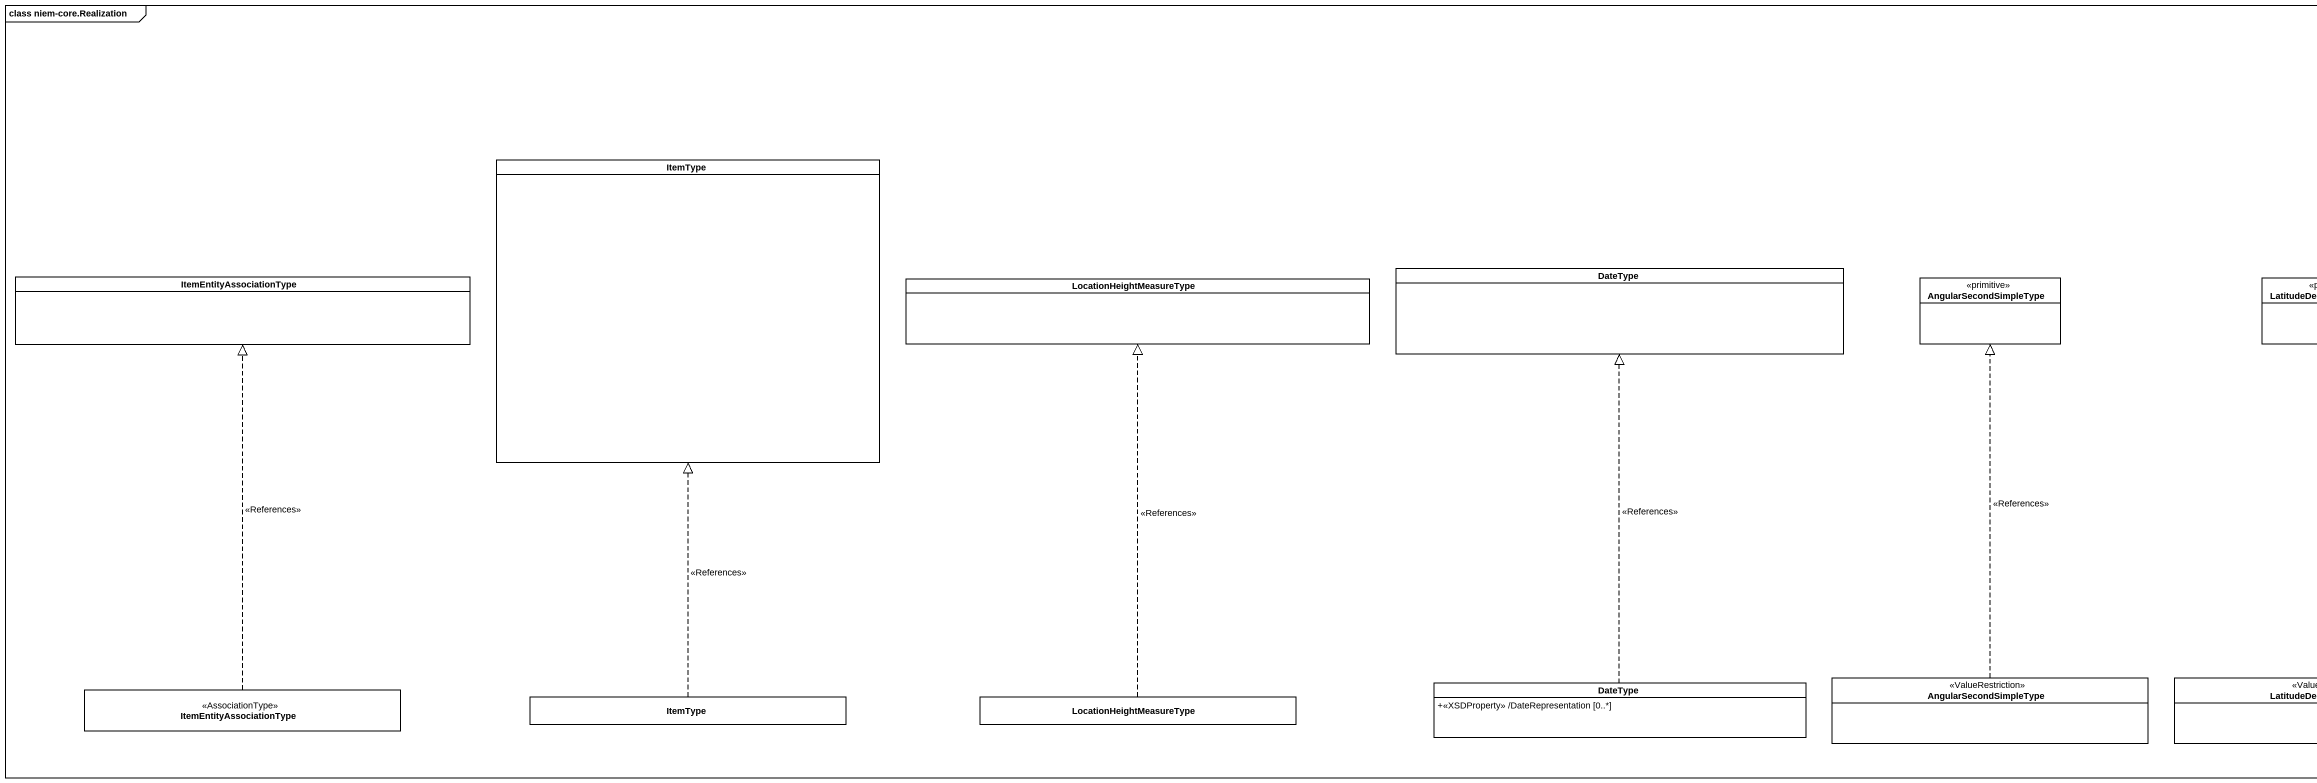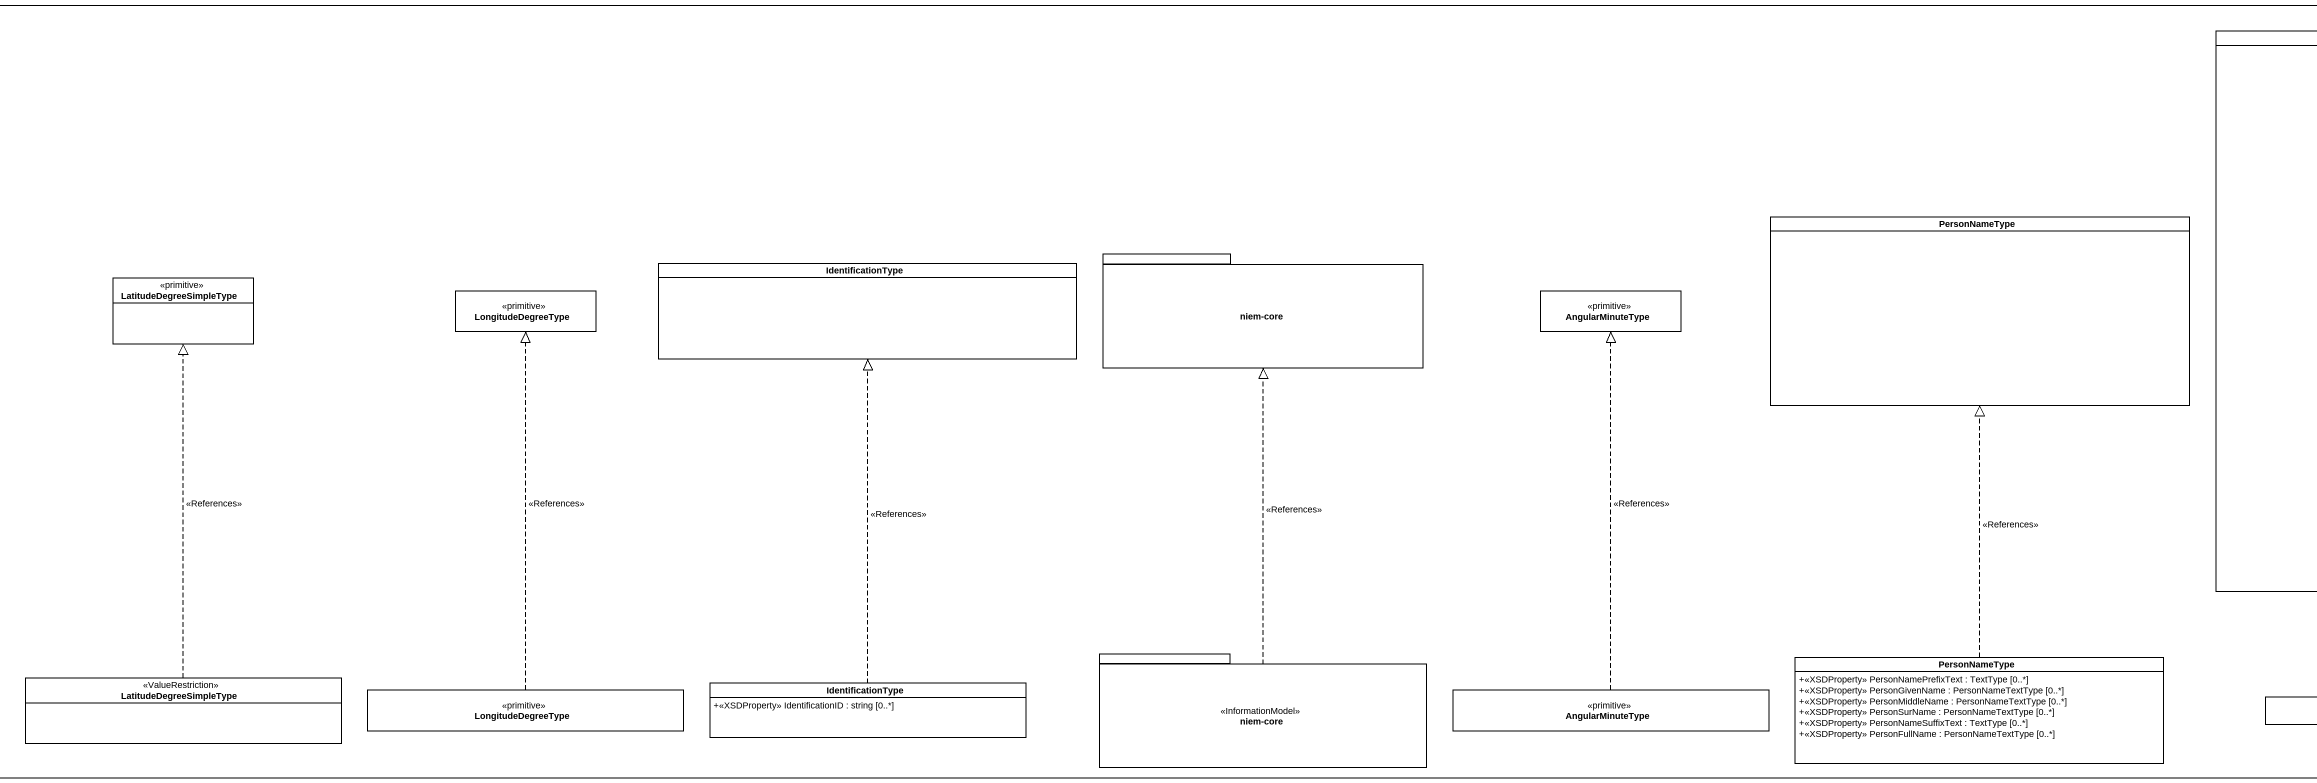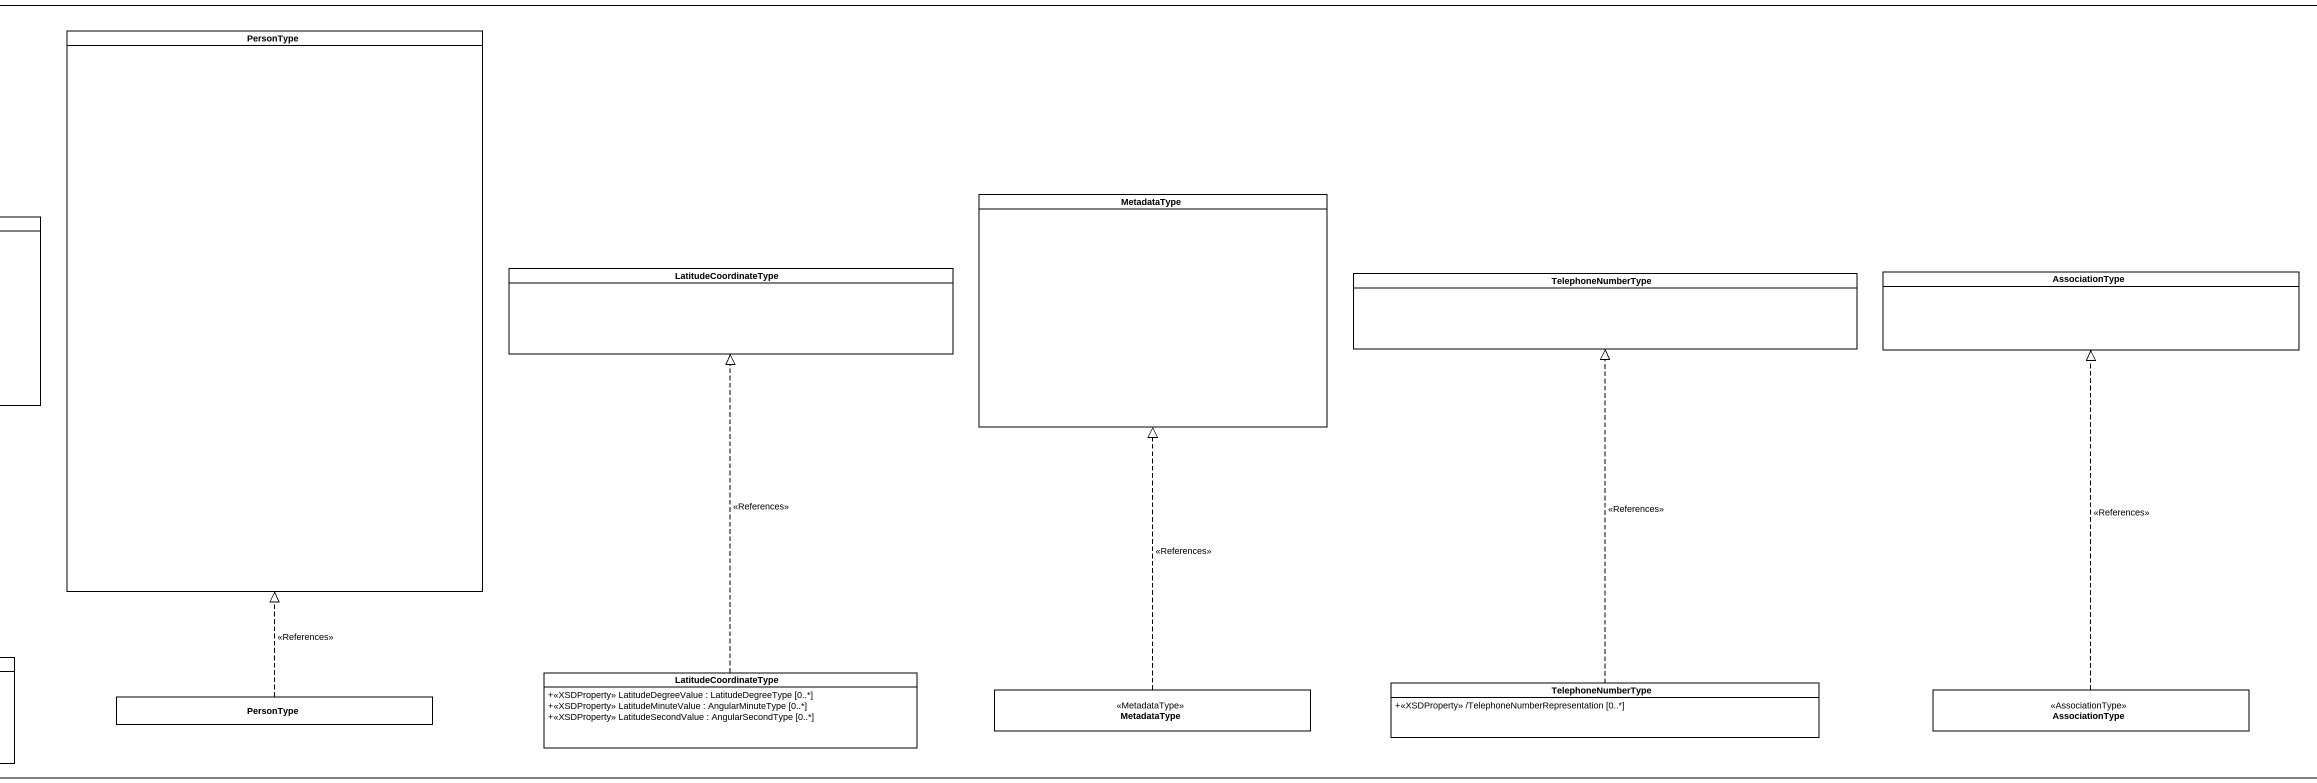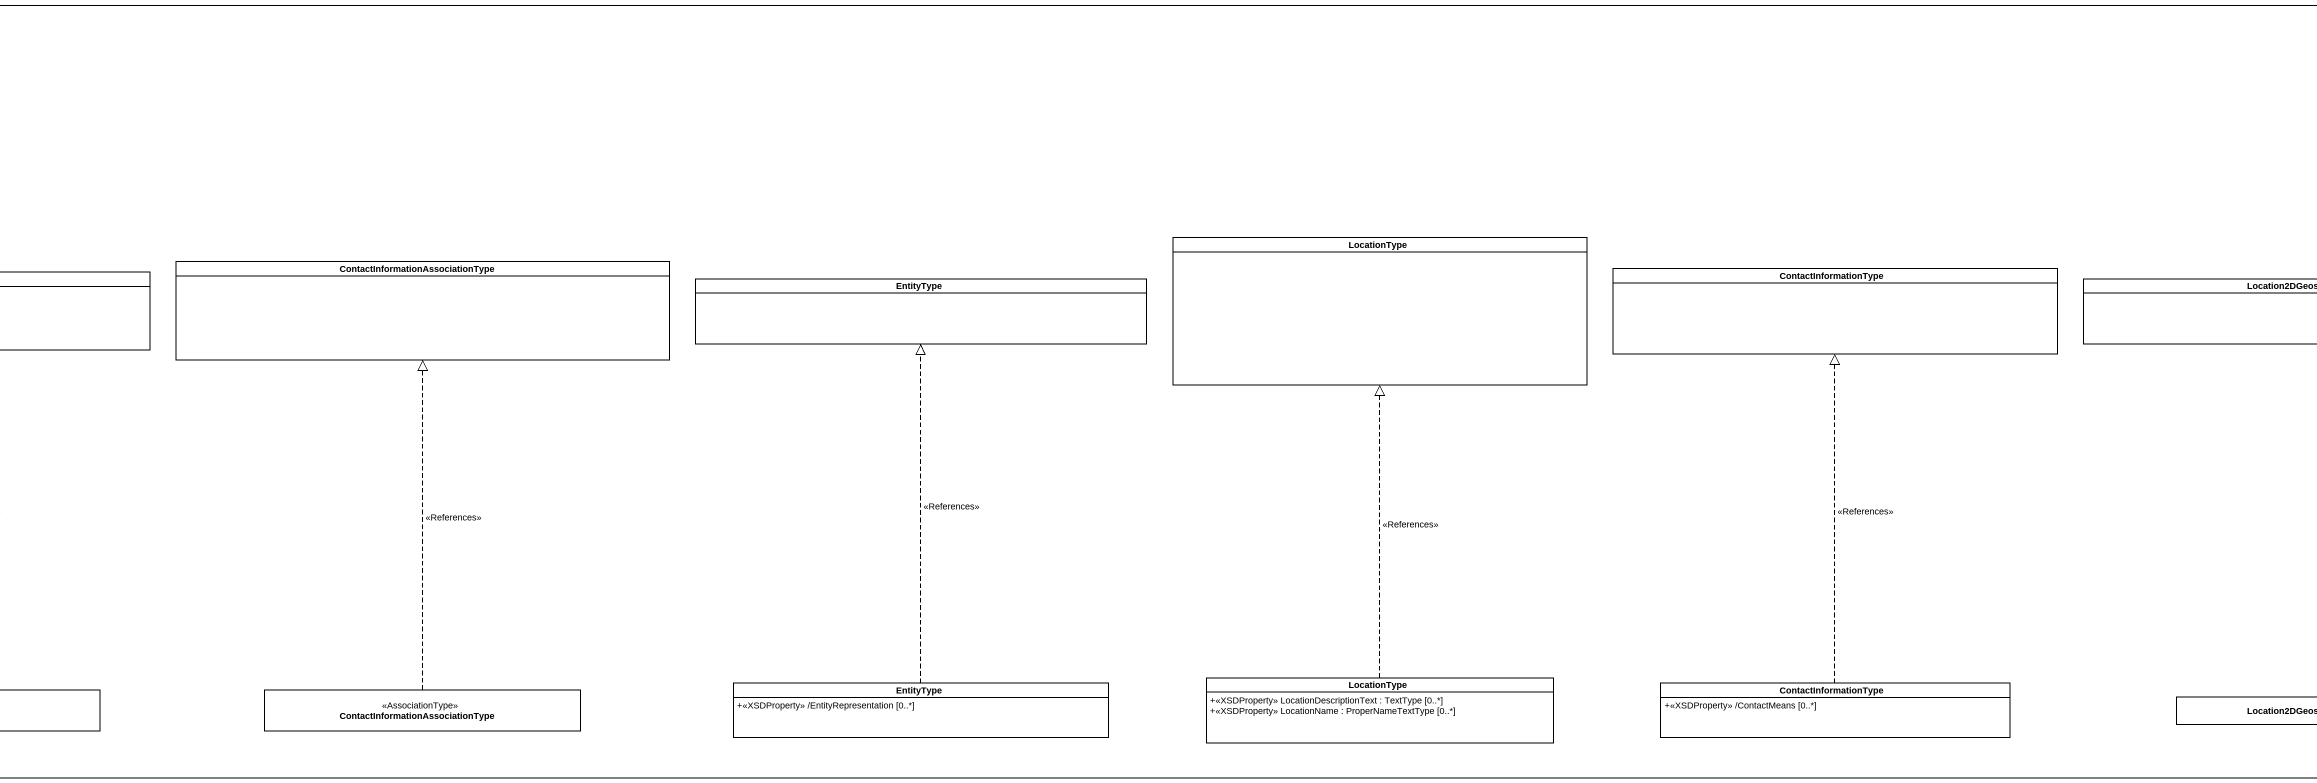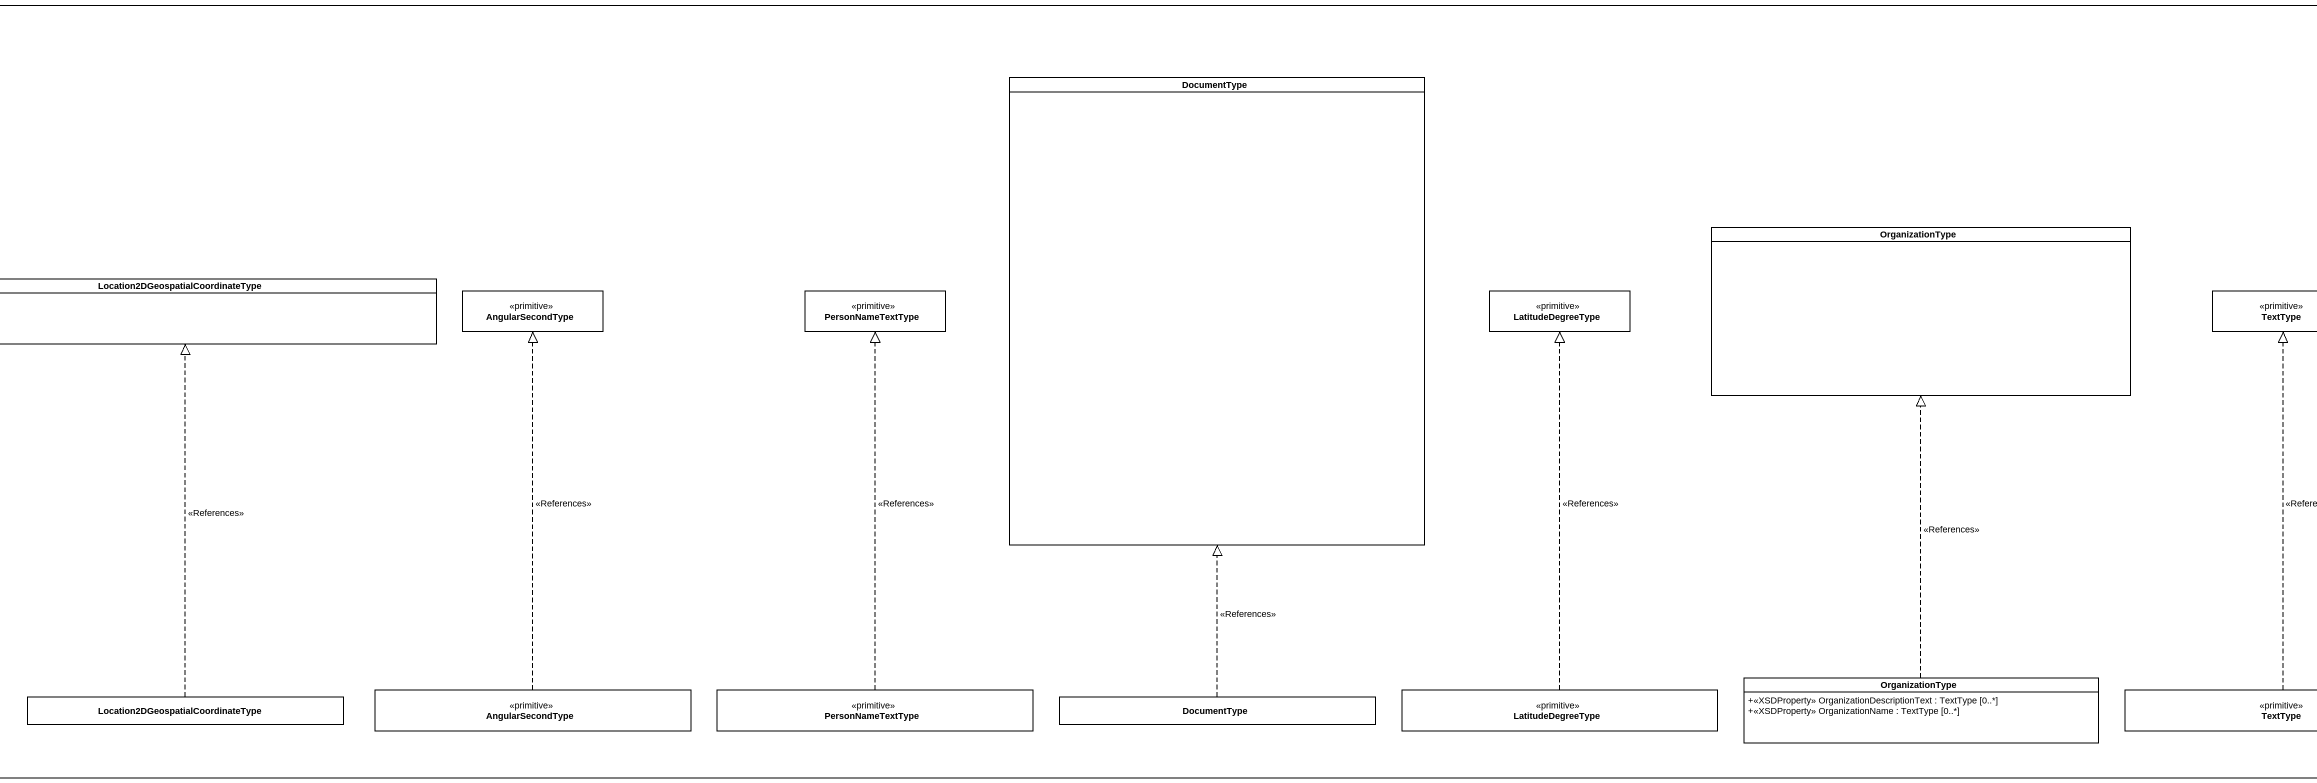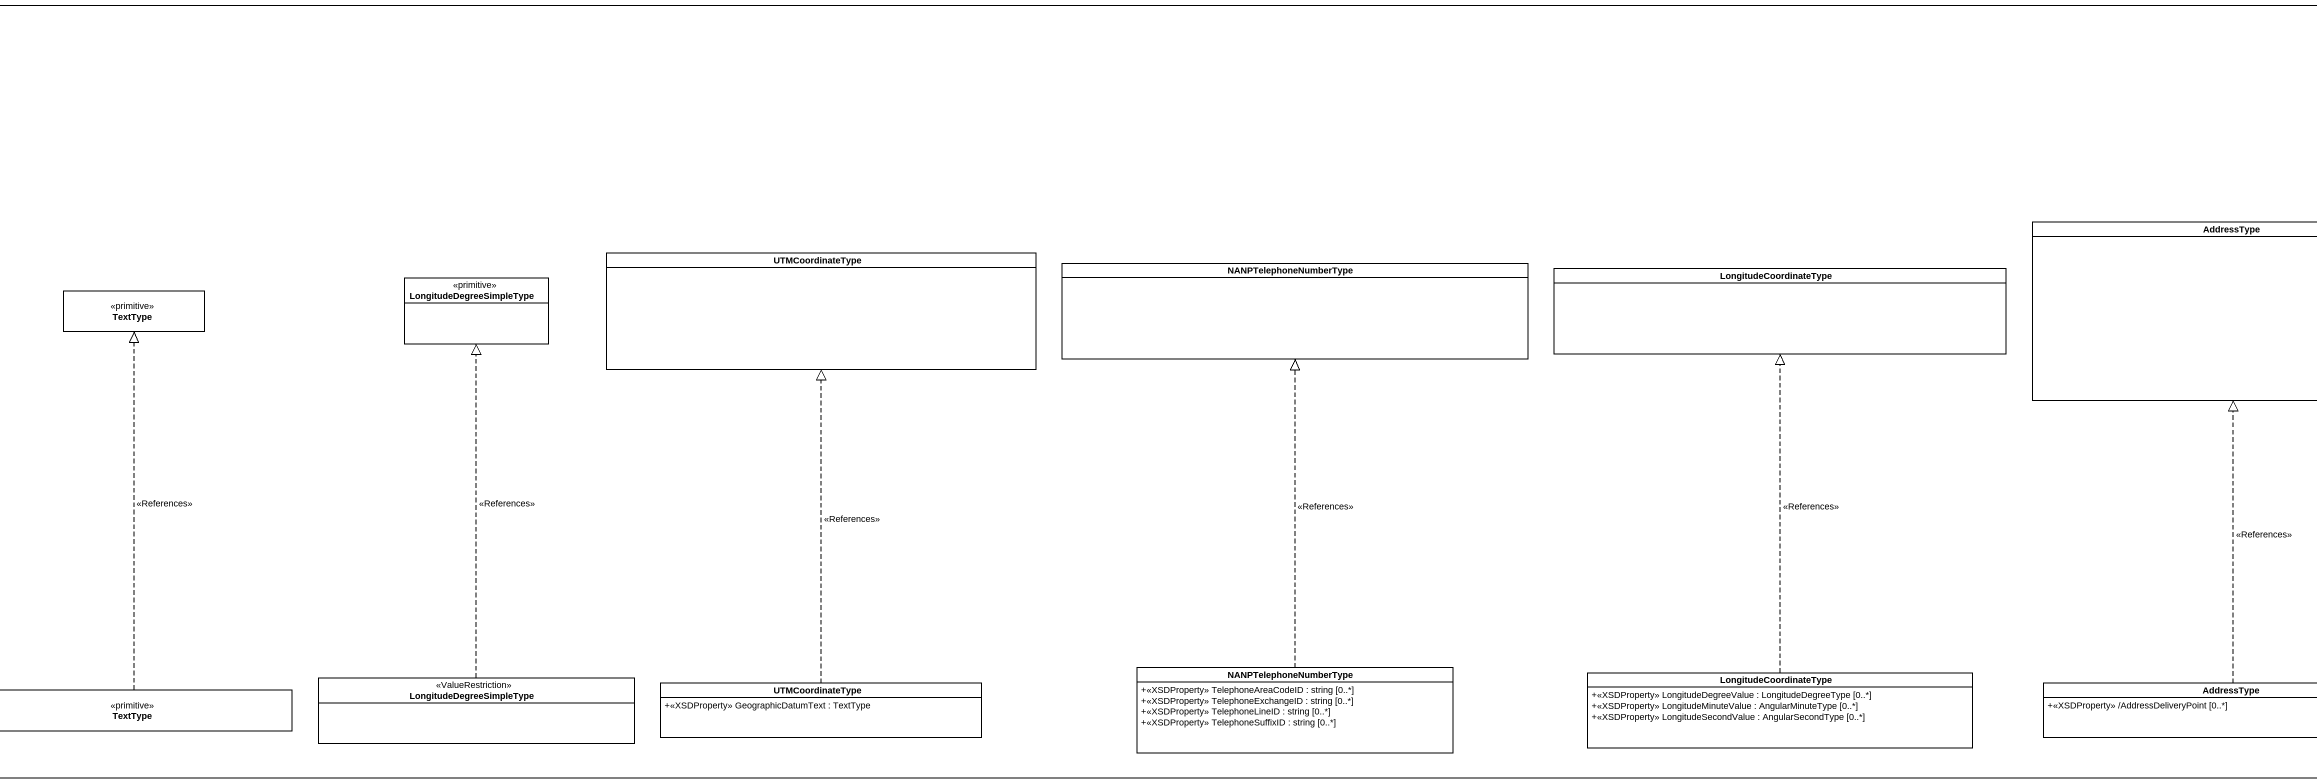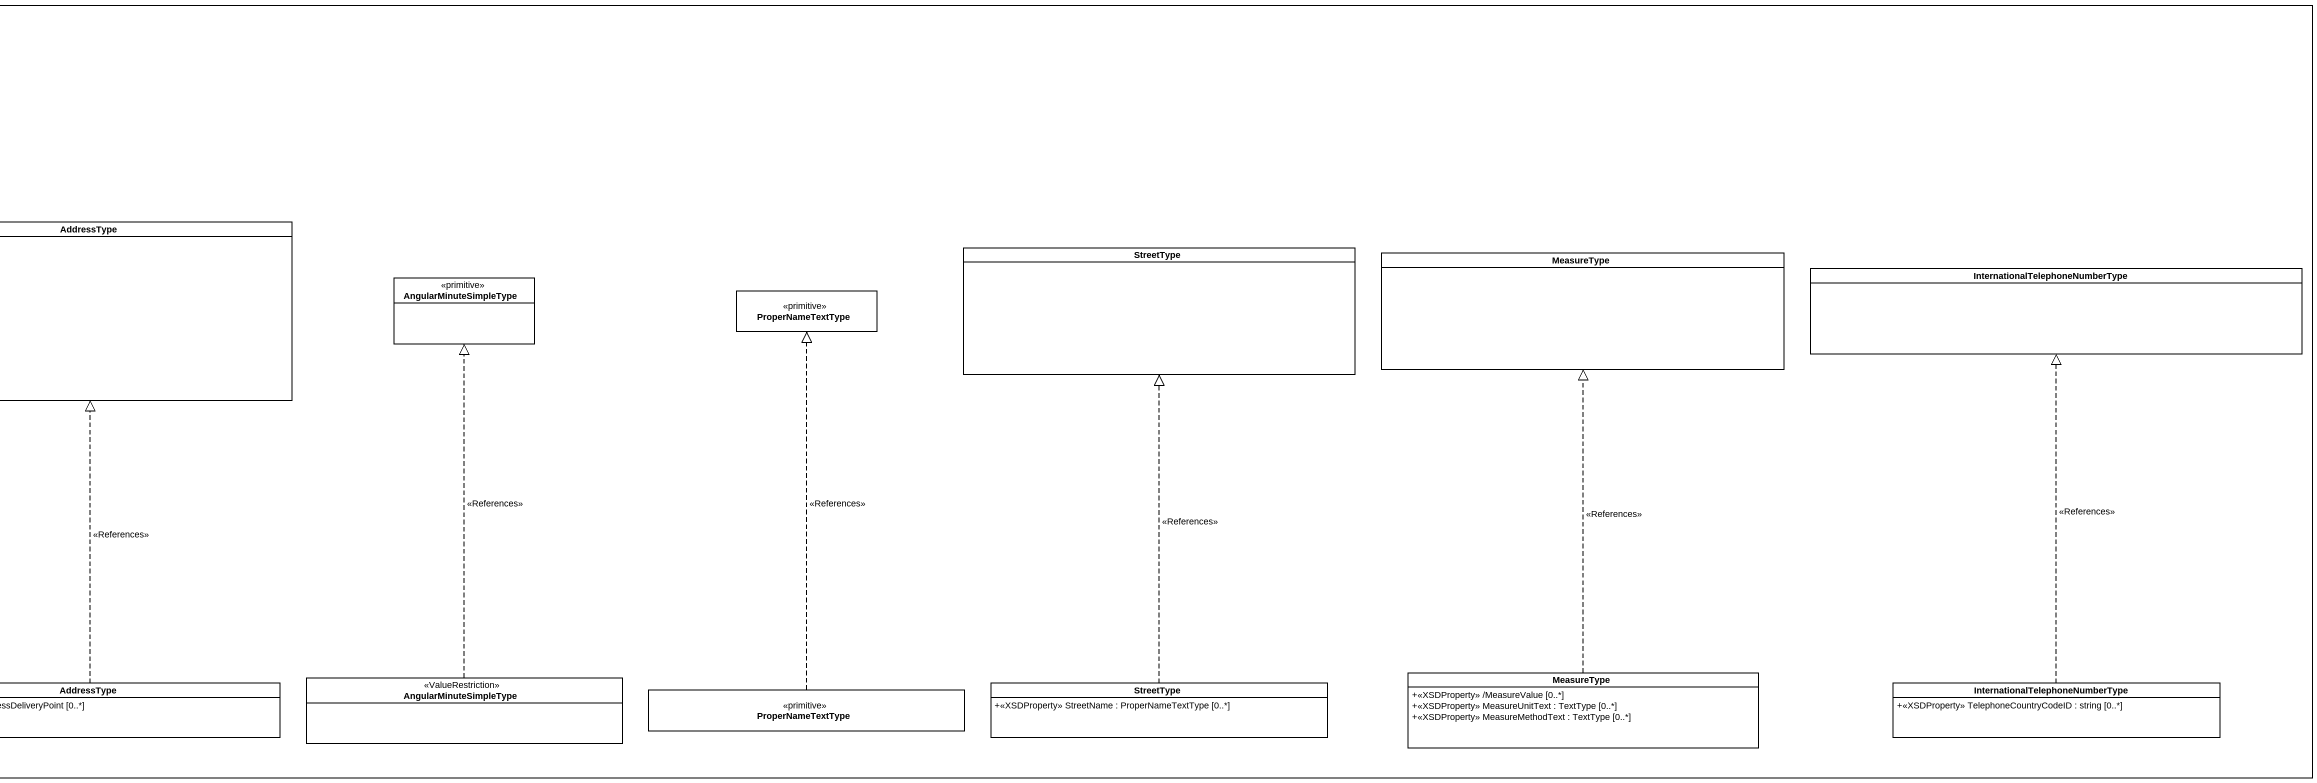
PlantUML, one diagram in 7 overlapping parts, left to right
@startuml
mainframe class niem-core.Realization
hide circle
hide empty members
skinparam classAttributeIconSize 0
class PersonType
class DocumentType
class ItemType
class MetadataType
class PersonNameType
class OrganizationType
class AddressType
class DateType
class IdentificationType
package "niem-core" as niem_core {
}
class LatitudeCoordinateType
class AssociationType
class "ContactInformationAssociationType" as ContactInformationAssociatio
class LocationType
class ContactInformationType
class UTMCoordinateType
class NANPTelephoneNumberType
class LongitudeCoordinateType
class StreetType
class MeasureType
class "InternationalTelephoneNumberType" as InternationalTelephoneNumber
class ItemEntityAssociationType
class LocationHeightMeasureType
class AngularSecondSimpleType <<primitive>>
class LatitudeDegreeSimpleType <<primitive>>
class LongitudeDegreeType <<primitive>>
class AngularMinuteType <<primitive>>
class TelephoneNumberType
class EntityType
class "Location2DGeospatialCoordinateType" as Location2DGeospatialCoordina
class AngularSecondType <<primitive>>
class PersonNameTextType <<primitive>>
class LatitudeDegreeType <<primitive>>
class TextType <<primitive>>
class LongitudeDegreeSimpleType <<primitive>>
class AngularMinuteSimpleType <<primitive>>
class ProperNameTextType <<primitive>>
package "niem-core" as niem_core_2 <<InformationModel>> {
}
class "PersonNameType" as PersonNameType_2 {
  +<<XSDProperty>> PersonNamePrefixText : TextType [0..*]
  +<<XSDProperty>> PersonGivenName : PersonNameTextType [0..*]
  +<<XSDProperty>> PersonMiddleName : PersonNameTextType [0..*]
  +<<XSDProperty>> PersonSurName : PersonNameTextType [0..*]
  +<<XSDProperty>> PersonNameSuffixText : TextType [0..*]
  +<<XSDProperty>> PersonFullName : PersonNameTextType [0..*]
}
class "ItemEntityAssociationType" as ItemEntityAssociationType_2 <<AssociationType>>
class "ItemType" as ItemType_2
class "LocationHeightMeasureType" as LocationHeightMeasureType_2
class "DateType" as DateType_2 {
  +<<XSDProperty>> /DateRepresentation [0..*]
}
class "AngularSecondSimpleType" as AngularSecondSimpleType_2 <<ValueRestriction>>
class "LatitudeDegreeSimpleType" as LatitudeDegreeSimpleType_2 <<ValueRestriction>>
class "LongitudeDegreeType" as LongitudeDegreeType_2 <<primitive>>
class "IdentificationType" as IdentificationType_2 {
  +<<XSDProperty>> IdentificationID : string [0..*]
}
class "AngularMinuteType" as AngularMinuteType_2 <<primitive>>
class "PersonType" as PersonType_2
class "LatitudeCoordinateType" as LatitudeCoordinateType_2 {
  +<<XSDProperty>> LatitudeDegreeValue : LatitudeDegreeType [0..*]
  +<<XSDProperty>> LatitudeMinuteValue : AngularMinuteType [0..*]
  +<<XSDProperty>> LatitudeSecondValue : AngularSecondType [0..*]
}
class "MetadataType" as MetadataType_2 <<MetadataType>>
class "TelephoneNumberType" as TelephoneNumberType_2 {
  +<<XSDProperty>> /TelephoneNumberRepresentation [0..*]
}
class "AssociationType" as AssociationType_2 <<AssociationType>>
class "ContactInformationAssociationType" as ContactInformationAssociatio_2 <<AssociationType>>
class "EntityType" as EntityType_2 {
  +<<XSDProperty>> /EntityRepresentation [0..*]
}
class "LocationType" as LocationType_2 {
  +<<XSDProperty>> LocationDescriptionText : TextType [0..*]
  +<<XSDProperty>> LocationName : ProperNameTextType [0..*]
}
class "ContactInformationType" as ContactInformationType_2 {
  +<<XSDProperty>> /ContactMeans [0..*]
}
class "Location2DGeospatialCoordinateType" as Location2DGeospatialCoordina_2
class "AngularSecondType" as AngularSecondType_2 <<primitive>>
class "PersonNameTextType" as PersonNameTextType_2 <<primitive>>
class "DocumentType" as DocumentType_2
class "LatitudeDegreeType" as LatitudeDegreeType_2 <<primitive>>
class "OrganizationType" as OrganizationType_2 {
  +<<XSDProperty>> OrganizationDescriptionText : TextType [0..*]
  +<<XSDProperty>> OrganizationName : TextType [0..*]
}
class "TextType" as TextType_2 <<primitive>>
class "LongitudeDegreeSimpleType" as LongitudeDegreeSimpleType_2 <<ValueRestriction>>
class "UTMCoordinateType" as UTMCoordinateType_2 {
  +<<XSDProperty>> GeographicDatumText : TextType
}
class "NANPTelephoneNumberType" as NANPTelephoneNumberType_2 {
  +<<XSDProperty>> TelephoneAreaCodeID : string [0..*]
  +<<XSDProperty>> TelephoneExchangeID : string [0..*]
  +<<XSDProperty>> TelephoneLineID : string [0..*]
  +<<XSDProperty>> TelephoneSuffixID : string [0..*]
}
class "LongitudeCoordinateType" as LongitudeCoordinateType_2 {
  +<<XSDProperty>> LongitudeDegreeValue : LongitudeDegreeType [0..*]
  +<<XSDProperty>> LongitudeMinuteValue : AngularMinuteType [0..*]
  +<<XSDProperty>> LongitudeSecondValue : AngularSecondType [0..*]
}
class "AddressType" as AddressType_2 {
  +<<XSDProperty>> /AddressDeliveryPoint [0..*]
}
class "AngularMinuteSimpleType" as AngularMinuteSimpleType_2 <<ValueRestriction>>
class "ProperNameTextType" as ProperNameTextType_2 <<primitive>>
class "StreetType" as StreetType_2 {
  +<<XSDProperty>> StreetName : ProperNameTextType [0..*]
}
class "MeasureType" as MeasureType_2 {
  +<<XSDProperty>> /MeasureValue [0..*]
  +<<XSDProperty>> MeasureUnitText : TextType [0..*]
  +<<XSDProperty>> MeasureMethodText : TextType [0..*]
}
class "InternationalTelephoneNumberType" as InternationalTelephoneNumber_2 {
  +<<XSDProperty>> TelephoneCountryCodeID : string [0..*]
}
niem_core_2 .up.|> niem_core : <<References>>
PersonNameType_2 .up.|> PersonNameType : <<References>>
ItemEntityAssociationType_2 .up.|> ItemEntityAssociationType : <<References>>
ItemType_2 .up.|> ItemType : <<References>>
LocationHeightMeasureType_2 .up.|> LocationHeightMeasureType : <<References>>
DateType_2 .up.|> DateType : <<References>>
AngularSecondSimpleType_2 .up.|> AngularSecondSimpleType : <<References>>
LatitudeDegreeSimpleType_2 .up.|> LatitudeDegreeSimpleType : <<References>>
LongitudeDegreeType_2 .up.|> LongitudeDegreeType : <<References>>
IdentificationType_2 .up.|> IdentificationType : <<References>>
AngularMinuteType_2 .up.|> AngularMinuteType : <<References>>
PersonType_2 .up.|> PersonType : <<References>>
LatitudeCoordinateType_2 .up.|> LatitudeCoordinateType : <<References>>
MetadataType_2 .up.|> MetadataType : <<References>>
TelephoneNumberType_2 .up.|> TelephoneNumberType : <<References>>
AssociationType_2 .up.|> AssociationType : <<References>>
ContactInformationAssociatio_2 .up.|> ContactInformationAssociatio : <<References>>
EntityType_2 .up.|> EntityType : <<References>>
LocationType_2 .up.|> LocationType : <<References>>
ContactInformationType_2 .up.|> ContactInformationType : <<References>>
Location2DGeospatialCoordina_2 .up.|> Location2DGeospatialCoordina : <<References>>
AngularSecondType_2 .up.|> AngularSecondType : <<References>>
PersonNameTextType_2 .up.|> PersonNameTextType : <<References>>
DocumentType_2 .up.|> DocumentType : <<References>>
LatitudeDegreeType_2 .up.|> LatitudeDegreeType : <<References>>
OrganizationType_2 .up.|> OrganizationType : <<References>>
TextType_2 .up.|> TextType : <<References>>
LongitudeDegreeSimpleType_2 .up.|> LongitudeDegreeSimpleType : <<References>>
UTMCoordinateType_2 .up.|> UTMCoordinateType : <<References>>
NANPTelephoneNumberType_2 .up.|> NANPTelephoneNumberType : <<References>>
LongitudeCoordinateType_2 .up.|> LongitudeCoordinateType : <<References>>
AddressType_2 .up.|> AddressType : <<References>>
AngularMinuteSimpleType_2 .up.|> AngularMinuteSimpleType : <<References>>
ProperNameTextType_2 .up.|> ProperNameTextType : <<References>>
StreetType_2 .up.|> StreetType : <<References>>
MeasureType_2 .up.|> MeasureType : <<References>>
InternationalTelephoneNumber_2 .up.|> InternationalTelephoneNumber : <<References>>
@enduml
